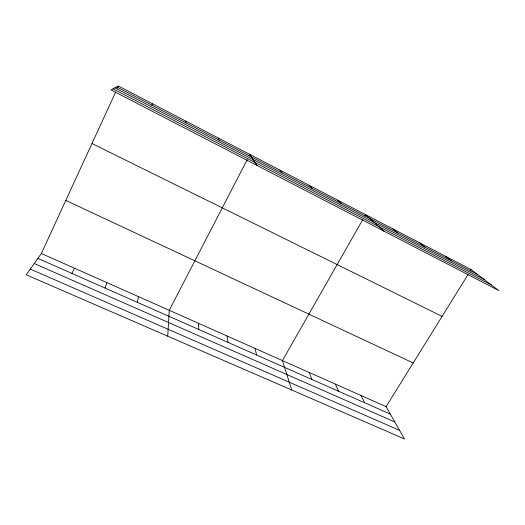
<?xml version="1.0" encoding="UTF-8"?>
<svg xmlns="http://www.w3.org/2000/svg" width="525" height="525" viewBox="0 0 525 525"><rect width="100%" height="100%" fill="white"/><g stroke="black" fill="none" stroke-linecap="round" stroke-linejoin="round"><path stroke-width="0.79" d="M167.744 336.197L169.247 310.314L247.268 159.567M137.347 302.321L138.416 296.618M105.013 288.035L106.838 282.594M41.357 253.503L386.098 406.645L404.486 438.946L26.25 274.792L41.357 253.503L115.697 92.006M117.41 88.285L118.44 86.054L471.109 269.588L498.75 290.548L111.011 89.893L118.44 86.054M71.873 273.394L74.498 268.223M249.152 155.932L249.907 154.475L256.909 165.395M362.801 219.575L282.397 360.583L291.762 390.023M364.796 216.077L365.597 214.679L383.952 231.138M151.771 105.138L152.578 103.819M386.098 406.645L468.097 274.45M470.249 270.979L471.109 269.588M30.292 269.095L399.61 430.382M34.25 263.517L394.813 421.949M37.892 258.379L390.351 414.12M65.796 200.412L413.195 362.965M91.987 143.522L442.083 316.391M114.955 87.852L484.175 279.497M113.006 88.856L491.4 284.977M116.747 86.927L477.481 274.424M445.613 256.318L451.48 260.905M419.541 242.753L424.883 247.085M392.871 228.874L397.668 232.936M337.68 200.15L341.289 203.634M309.113 185.286L312.086 188.455M279.864 170.061L282.168 172.909M360.997 395.496L364.757 402.813M335.357 384.103L338.605 391.256M218.282 138.016L219.122 140.136M309.159 372.468L311.883 379.444M255.045 348.429L256.62 355.025M227.082 336.007L228.047 342.398M198.489 323.308L198.817 329.483M185.85 121.137L185.889 122.863"/></g></svg>
